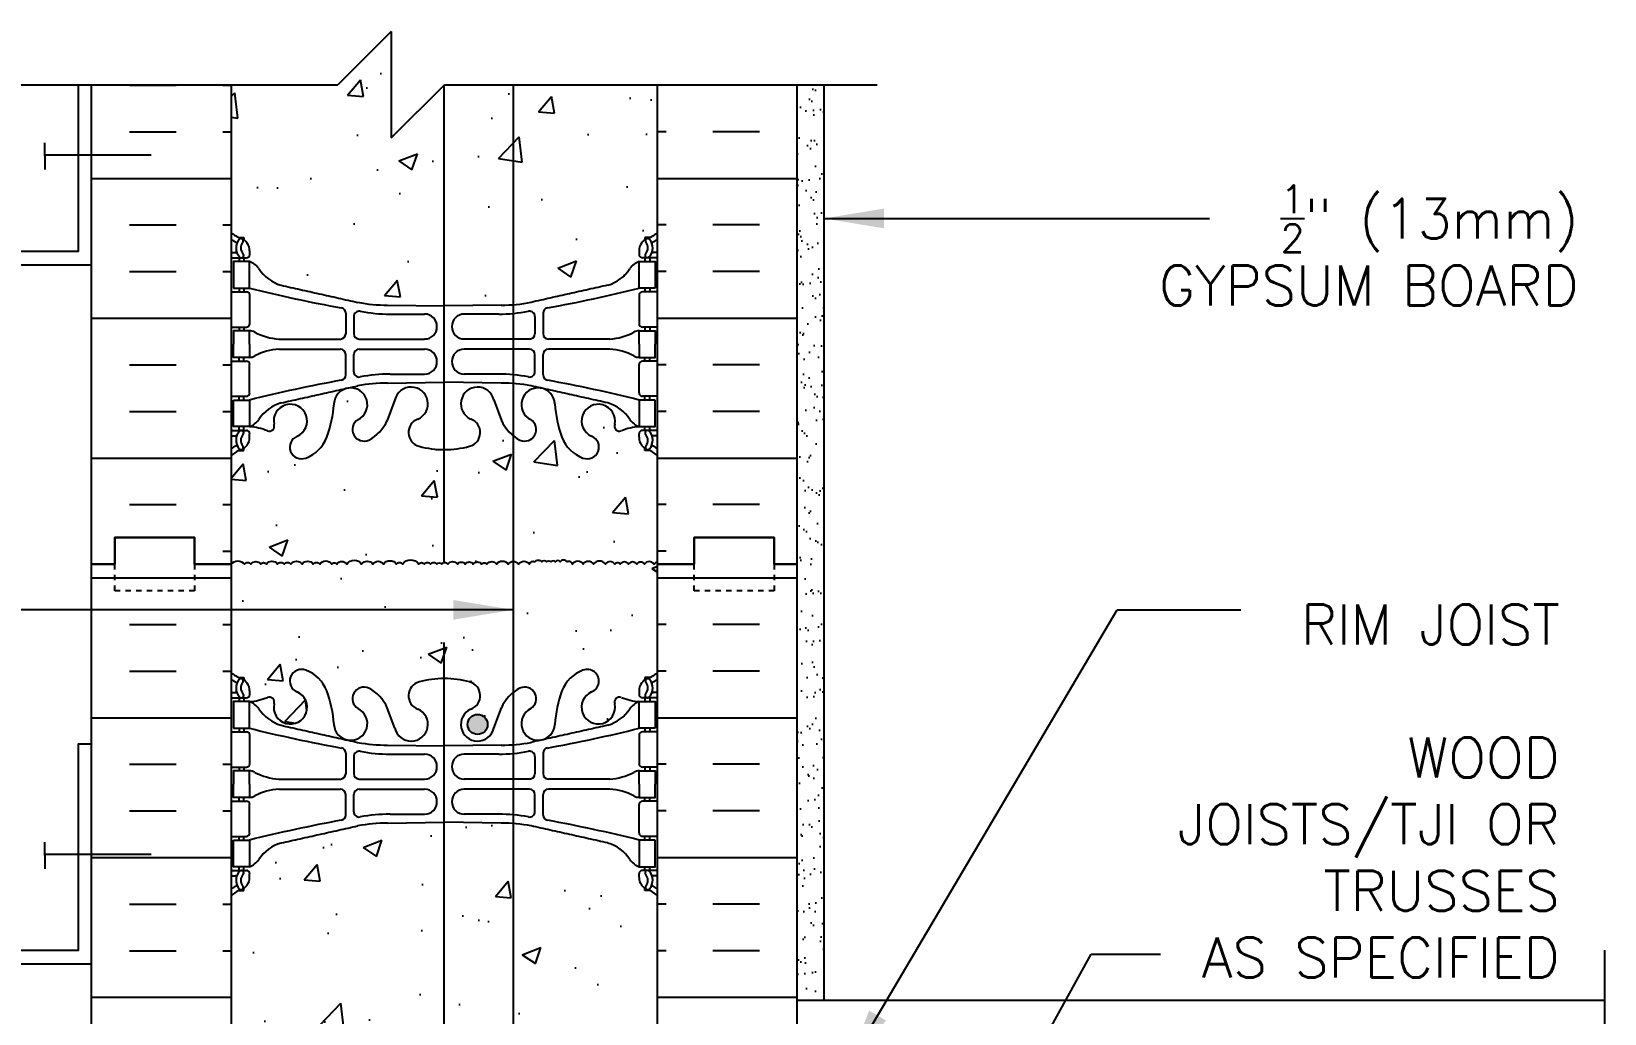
# Model space of a CAD drawing. Header units: inches. Extents: x 92.6 to 141.2, y -7.9 to 57.6.
# Drawn here: x 110.69 to 140.22, y 39.16 to 57.6 of the extents above; entities that cross this region are included whole.
import ezdxf

# ---------------------------------------------------------------- set-up
doc = ezdxf.new("R2010")
doc.units = ezdxf.units.IN
doc.header["$LTSCALE"] = 0.5
doc.header["$MEASUREMENT"] = 0
doc.linetypes.add('DASHED2', pattern=[0.375, 0.25, -0.125])
for name, color, linetype in [('HATCH', 12, 'Continuous'), ('line25', 2, 'Continuous'), ('LINE3', 3, 'Continuous'), ('LINE50', 5, 'Continuous'), ('LINE9', 9, 'Continuous'), ('TEXT', 4, 'Continuous'), ('Web_Edge', 9, 'Continuous')]:
    doc.layers.add(name, color=color, linetype=linetype)
doc.styles.add('DIM', font='romans.shx', dxfattribs={"width": 0.7})
doc.styles.add('ROMANS', font='romans.shx', dxfattribs={"height": 1.125})
doc.dimstyles.new('ext_12', dxfattribs={"dimscale": 12, "dimtxt": 0.09375, "dimasz": 0.09375, "dimexe": 0.09375, "dimexo": 0.0625, "dimgap": 0.0625, "dimtad": 1, "dimdec": 1, "dimzin": 3, "dimdsep": 46, "dimlunit": 4, "dimtxsty": 'DIM', "dimcen": 0.09, "dimdle": 0.09375, "dimclrt": 4, "dimadec": 0, "dimazin": 0, "dimtfac": 1, "dimtdec": 1, "dimtmove": 2, "dimatfit": 3, "dimfxl": 1, "dimfrac": 2, "dimtolj": 1, "dimtzin": 0, "dimarcsym": 0})

msp = doc.modelspace()

# ---------------------------------------------------------------- hatches: boundary and pattern name
at = {"layer": 'HATCH'}
h = msp.add_hatch(dxfattribs=at)
h.set_pattern_fill('AR-CONC', color=256, scale=0.5)
edge = h.paths.add_edge_path()
edge.add_arc((122.093, 41.013), 0.5, 46.2109, 66.4218)
edge.add_line((122.293, 41.471), (122.203, 41.471))
edge.add_line((122.203, 41.471), (122.203, 41.513))
edge.add_arc((122.343, 41.72), 0.25, 180, 235.9442, ccw=False)
edge.add_line((122.093, 41.72), (122.093, 41.788))
edge.add_arc((122.156, 41.788), 0.0625, 90, 180, ccw=False)
edge.add_line((122.156, 41.85), (122.203, 41.85))
edge.add_line((122.203, 41.85), (122.203, 41.92))
edge.add_line((122.203, 41.92), (122.098, 41.92))
edge.add_arc((122.221, 42.263), 0.364, 212.0424, 250.3387, ccw=False)
edge.add_arc((121.298, 41.651), 0.743, 34.228, 73.8107)
edge.add_spline(control_points=[(121.505, 42.365), (120.068, 42.686)], knot_values=[0, 0, 1, 1], degree=1, periodic=0)
edge.add_arc((119.511, 39.754), 2.984, 79.2546, 85.8027)
edge.add_line((119.73, 42.73), (119.73, 37.601))
edge.add_line((119.73, 37.601), (122.439, 37.601))
edge.add_line((122.439, 37.601), (122.439, 41.374))
edge = h.paths.add_edge_path()
edge.add_arc((119.511, 39.754), 2.984, 85.8027, 90.0995)
edge.add_line((119.506, 42.738), (118.439, 42.754))
edge.add_line((118.439, 42.754), (118.428, 42.754))
edge.add_line((118.428, 42.754), (118.428, 34.447))
edge.add_line((118.428, 34.447), (118.439, 34.447))
edge.add_line((118.439, 34.447), (119.506, 34.463))
edge.add_arc((119.511, 37.447), 2.984, 269.9005, 280.7454)
edge.add_spline(control_points=[(120.068, 34.515), (121.505, 34.836)], knot_values=[0, 0, 1, 1], degree=1, periodic=0)
edge.add_arc((121.298, 35.55), 0.743, 286.1893, 325.772)
edge.add_arc((122.221, 34.939), 0.364, 109.6613, 147.9576, ccw=False)
edge.add_line((122.098, 35.281), (122.203, 35.281))
edge.add_line((122.203, 35.281), (122.203, 35.351))
edge.add_line((122.203, 35.351), (122.156, 35.351))
edge.add_arc((122.156, 35.414), 0.0625, 180, 270, ccw=False)
edge.add_line((122.093, 35.414), (122.093, 35.476))
edge.add_line((122.093, 35.476), (119.564, 35.476))
edge.add_line((119.564, 35.476), (119.064, 35.976))
edge.add_line((119.064, 35.976), (119.064, 37.101))
edge.add_line((119.064, 37.101), (119.564, 37.601))
edge.add_line((119.564, 37.601), (119.73, 37.601))
edge.add_line((119.73, 37.601), (119.73, 42.73))
edge = h.paths.add_edge_path()
edge.add_line((118.428, 42.754), (117.373, 42.738))
edge.add_arc((117.368, 39.754), 2.984, 89.9005, 100.7454)
edge.add_spline(control_points=[(116.811, 42.686), (115.374, 42.365)], knot_values=[0, 0, 1, 1], degree=1, periodic=0)
edge.add_arc((115.581, 41.651), 0.743, 106.1893, 145.772)
edge.add_arc((114.658, 42.263), 0.364, 289.6613, 327.9576, ccw=False)
edge.add_line((114.78, 41.92), (114.675, 41.92))
edge.add_line((114.675, 41.92), (114.675, 41.85))
edge.add_line((114.675, 41.85), (114.723, 41.85))
edge.add_arc((114.723, 41.788), 0.0625, 0, 90, ccw=False)
edge.add_line((114.785, 41.788), (114.785, 41.72))
edge.add_arc((114.535, 41.72), 0.25, 304.0558, 360, ccw=False)
edge.add_line((114.675, 41.513), (114.675, 41.471))
edge.add_line((114.675, 41.471), (114.585, 41.471))
edge.add_arc((114.785, 41.013), 0.5, 113.5782, 133.7891)
edge.add_line((114.439, 41.374), (114.439, 35.827))
edge.add_arc((114.785, 36.188), 0.5, 226.2109, 246.4218)
edge.add_line((114.585, 35.73), (114.675, 35.73))
edge.add_line((114.675, 35.73), (114.675, 35.688))
edge.add_arc((114.535, 35.481), 0.25, 0, 55.9442, ccw=False)
edge.add_line((114.785, 35.481), (114.785, 35.414))
edge.add_arc((114.723, 35.414), 0.0625, -90, 0, ccw=False)
edge.add_line((114.723, 35.351), (114.675, 35.351))
edge.add_line((114.675, 35.351), (114.675, 35.281))
edge.add_line((114.675, 35.281), (114.78, 35.281))
edge.add_arc((114.658, 34.939), 0.364, 32.0424, 70.3387, ccw=False)
edge.add_arc((115.581, 35.55), 0.743, 214.228, 253.8107)
edge.add_spline(control_points=[(115.374, 34.836), (116.811, 34.515)], knot_values=[0, 0, 1, 1], degree=1, periodic=0)
edge.add_arc((117.368, 37.447), 2.984, 259.2546, 270.0995)
edge.add_line((117.373, 34.463), (118.428, 34.447))
edge.add_line((118.428, 34.447), (118.428, 42.754))
h.paths.add_polyline_path([(122.439, 47.601), (122.439, 47.63, 0.272614), (122.374, 47.601, 0.520567), (122.196, 47.601, 0.520567), (122.049, 47.601, 0.520567), (121.897, 47.601, 0.520567), (121.74, 47.601, 0.520567), (121.64, 47.601, 0.520567), (121.461, 47.601, 0.520567), (121.241, 47.601, 0.520567), (121.047, 47.601, 0.520567), (120.842, 47.601, 0.520567), (120.743, 47.643, 0.520567), (120.612, 47.643, 0.520567), (120.522, 47.643, 0.520567), (120.439, 47.643, 0.520567), (120.356, 47.643, 0.520567), (120.267, 47.643, 0.520567), (120.136, 47.643, 0.520567), (120.036, 47.601, 0.520567), (119.832, 47.601, 0.256279), (119.73, 47.651), (119.73, 45.189, -0.050563), (119.857, 45.271, -0.940793), (120.06, 44.888, 1.702394), (120.51, 44.576, -0.069923), (120.647, 45.219, -0.21345), (121.039, 45.609, -1), (121.203, 45.2, 2.087231), (121.636, 44.975, -0.669601), (121.769, 45.096, 0.085348), (122.098, 45.02), (122.203, 45.02), (122.203, 45.09), (122.156, 45.09, -0.414214), (122.093, 45.153), (122.093, 45.22, -0.249069), (122.203, 45.427), (122.203, 45.469), (122.293, 45.469, 0.088416), (122.439, 45.566)])
h.paths.add_polyline_path([(119.73, 47.651, 0.233179), (119.638, 47.601, 0.520567), (119.417, 47.601, 0.520567), (119.239, 47.601, 0.520567), (119.139, 47.601, 0.520567), (118.982, 47.601, 0.520567), (118.83, 47.601, 0.520567), (118.683, 47.601, 0.520567), (118.504, 47.601, 0.520567), (118.389, 47.601, 0.520567), (118.3, 47.601, 0.520567), (118.179, 47.601, 0.520567), (118.064, 47.601, 0.520567), (117.959, 47.601, 0.520567), (117.653, 47.601, 0.520567), (117.542, 47.601, 0.520567), (117.296, 47.601, 0.520567), (117.096, 47.601, 0.520567), (116.887, 47.601, 0.520567), (116.609, 47.601, 0.520567), (116.42, 47.601, 0.520567), (116.325, 47.601, 0.520567), (116.1, 47.601, 0.520567), (115.979, 47.601, 0.520567), (115.769, 47.601, 0.520567), (115.559, 47.601, 0.520567), (115.433, 47.601, 0.520567), (115.307, 47.601, 0.520567), (115.098, 47.601, 0.520567), (114.993, 47.601, 0.520567), (114.809, 47.601, 0.520567), (114.688, 47.601, 0.484838), (114.439, 47.601), (114.439, 45.566, 0.088416), (114.585, 45.469), (114.675, 45.469), (114.675, 45.427, -0.249069), (114.785, 45.22), (114.785, 45.153, -0.414214), (114.723, 45.09), (114.675, 45.09), (114.675, 45.02), (114.78, 45.02, 0.085348), (115.11, 45.096, -0.669601), (115.242, 44.975, 2.087231), (115.676, 45.2, -1), (115.84, 45.609, -0.21345), (116.232, 45.219, -0.069923), (116.369, 44.576, 1.702394), (116.819, 44.888, -0.940793), (117.022, 45.271, -0.173075), (117.368, 44.905), (117.511, 44.518, 1.612474), (117.942, 44.877, -0.734872), (117.965, 45.389, -0.068475), (118.439, 45.451, -0.068475), (118.914, 45.389, -0.734872), (118.937, 44.877, 1.612474), (119.368, 44.518), (119.511, 44.905, -0.121448), (119.73, 45.189)])
h.paths.add_polyline_path([(119.251, 44.591, -1), (118.876, 44.591, -1)], flags=16)
h.paths.add_polyline_path([(118.428, 49.751, -0.066822), (117.965, 49.813, -0.734872), (117.942, 50.324, 1.612474), (117.511, 50.683), (117.368, 50.296, -0.173075), (117.022, 49.93, -0.940793), (116.819, 50.313, 1.702394), (116.369, 50.626, -0.069923), (116.232, 49.982, -0.21345), (115.84, 49.593, -1), (115.676, 50.001, 2.087231), (115.242, 50.226, -0.669601), (115.11, 50.106, 0.085348), (114.78, 50.181), (114.675, 50.181), (114.675, 50.111), (114.723, 50.111, -0.414214), (114.785, 50.049), (114.785, 49.981, -0.249069), (114.675, 49.774), (114.675, 49.732), (114.585, 49.732, 0.088416), (114.439, 49.635), (114.439, 47.601, -0.484838), (114.688, 47.601, -0.520567), (114.809, 47.601, -0.520567), (114.993, 47.601, -0.520567), (115.098, 47.601, -0.520567), (115.307, 47.601, -0.520567), (115.433, 47.601, -0.520567), (115.559, 47.601, -0.520567), (115.769, 47.601, -0.520567), (115.979, 47.601, -0.520567), (116.1, 47.601, -0.520567), (116.325, 47.601, -0.520567), (116.42, 47.601, -0.520567), (116.609, 47.601, -0.520567), (116.887, 47.601, -0.520567), (117.096, 47.601, -0.520567), (117.296, 47.601, -0.520567), (117.542, 47.601, -0.520567), (117.653, 47.601, -0.520567), (117.959, 47.601, -0.520567), (118.064, 47.601, -0.520567), (118.179, 47.601, -0.520567), (118.3, 47.601, -0.520567), (118.389, 47.601, -0.17379), (118.428, 47.628)])
h.paths.add_polyline_path([(119.73, 50.012, -0.121448), (119.511, 50.296), (119.368, 50.683, 1.612474), (118.937, 50.324, -0.734872), (118.914, 49.813, -0.070129), (118.428, 49.751), (118.428, 47.628, -0.318007), (118.504, 47.601, -0.520567), (118.683, 47.601, -0.520567), (118.83, 47.601, -0.520567), (118.982, 47.601, -0.520567), (119.139, 47.601, -0.520567), (119.239, 47.601, -0.520567), (119.417, 47.601, -0.520567), (119.638, 47.601, -0.233179), (119.73, 47.651)])
h.paths.add_polyline_path([(122.439, 49.635, 0.088416), (122.293, 49.732), (122.203, 49.732), (122.203, 49.774, -0.249069), (122.093, 49.981), (122.093, 50.049, -0.414214), (122.156, 50.111), (122.203, 50.111), (122.203, 50.181), (122.098, 50.181, 0.085348), (121.769, 50.106, -0.669601), (121.636, 50.226, 2.087231), (121.203, 50.001, -1), (121.039, 49.593, -0.21345), (120.647, 49.982, -0.069923), (120.51, 50.626, 1.702394), (120.06, 50.313, -0.940793), (119.857, 49.93, -0.050563), (119.73, 50.012), (119.73, 47.651, -0.256279), (119.832, 47.601, -0.520567), (120.036, 47.601, -0.520567), (120.136, 47.643, -0.520567), (120.267, 47.643, -0.520567), (120.356, 47.643, -0.520567), (120.439, 47.643, -0.520567), (120.522, 47.643, -0.520567), (120.612, 47.643, -0.520567), (120.743, 47.643, -0.520567), (120.842, 47.601, -0.520567), (121.047, 47.601, -0.520567), (121.241, 47.601, -0.520567), (121.461, 47.601, -0.520567), (121.64, 47.601, -0.520567), (121.74, 47.601, -0.520567), (121.897, 47.601, -0.520567), (122.049, 47.601, -0.520567), (122.196, 47.601, -0.520567), (122.374, 47.601, -0.272614), (122.439, 47.63)])
edge = h.paths.add_edge_path()
edge.add_line((118.428, 56.589), (117.439, 55.601))
edge.add_line((117.439, 55.601), (117.439, 57.601))
edge.add_line((117.439, 57.601), (116.439, 56.601))
edge.add_line((116.439, 56.601), (114.439, 56.601))
edge.add_line((114.439, 56.601), (114.439, 53.827))
edge.add_arc((114.785, 54.188), 0.5, 226.2109, 246.4218)
edge.add_line((114.585, 53.73), (114.675, 53.73))
edge.add_line((114.675, 53.73), (114.675, 53.688))
edge.add_arc((114.535, 53.481), 0.25, 0, 55.9442, ccw=False)
edge.add_line((114.785, 53.481), (114.785, 53.414))
edge.add_arc((114.723, 53.414), 0.0625, -90, 0, ccw=False)
edge.add_line((114.723, 53.351), (114.675, 53.351))
edge.add_line((114.675, 53.351), (114.675, 53.281))
edge.add_line((114.675, 53.281), (114.78, 53.281))
edge.add_arc((114.658, 52.939), 0.364, 32.0424, 70.3387, ccw=False)
edge.add_arc((115.581, 53.55), 0.743, 214.228, 253.8107)
edge.add_spline(control_points=[(115.374, 52.836), (116.811, 52.515)], knot_values=[0, 0, 1, 1], degree=1, periodic=0)
edge.add_arc((117.368, 55.447), 2.984, 259.2546, 270.0995)
edge.add_line((117.373, 52.463), (118.428, 52.447))
edge.add_line((118.428, 52.447), (118.428, 56.589))
h.paths.add_polyline_path([(119.73, 56.601), (118.439, 56.601), (118.428, 56.589), (118.428, 52.447), (118.439, 52.447), (119.506, 52.463, 0.01875), (119.73, 52.471)])
edge = h.paths.add_edge_path()
edge.add_line((122.439, 56.601), (119.73, 56.601))
edge.add_line((119.73, 56.601), (119.73, 52.471))
edge.add_arc((119.511, 55.447), 2.984, 274.1973, 280.7454)
edge.add_spline(control_points=[(120.068, 52.515), (121.505, 52.836)], knot_values=[0, 0, 1, 1], degree=1, periodic=0)
edge.add_arc((121.298, 53.55), 0.743, 286.1893, 325.772)
edge.add_arc((122.221, 52.939), 0.364, 109.6613, 147.9576, ccw=False)
edge.add_line((122.098, 53.281), (122.203, 53.281))
edge.add_line((122.203, 53.281), (122.203, 53.351))
edge.add_line((122.203, 53.351), (122.156, 53.351))
edge.add_arc((122.156, 53.414), 0.0625, 180, 270, ccw=False)
edge.add_line((122.093, 53.414), (122.093, 53.481))
edge.add_arc((122.343, 53.481), 0.25, 124.0558, 180, ccw=False)
edge.add_line((122.203, 53.688), (122.203, 53.73))
edge.add_line((122.203, 53.73), (122.293, 53.73))
edge.add_arc((122.093, 54.188), 0.5, 293.5782, 313.7891)
edge.add_line((122.439, 53.827), (122.439, 56.601))
h.paths.add_polyline_path([(122.439, 29.601), (119.564, 29.601), (119.064, 30.101), (119.064, 31.226), (119.564, 31.726), (120.822, 31.726, -0.116245), (120.647, 31.982, -0.069923), (120.51, 32.626, 1.702394), (120.06, 32.313, -0.940793), (119.857, 31.93, -0.173075), (119.511, 32.296), (119.368, 32.683, 1.612474), (118.937, 32.324, -0.734872), (118.914, 31.813, -0.070129), (118.428, 31.751), (118.428, 27.45, -0.070129), (118.914, 27.389, -0.734872), (118.937, 26.877, 1.612474), (119.368, 26.518), (119.511, 26.905, -0.173075), (119.857, 27.271, -0.940793), (120.06, 26.888, 1.702394), (120.51, 26.576, -0.069923), (120.647, 27.219, -0.21345), (121.039, 27.609, -1), (121.203, 27.2, 2.087231), (121.636, 26.975, -0.669601), (121.769, 27.096, 0.085348), (122.098, 27.02), (122.203, 27.02), (122.203, 27.09), (122.156, 27.09, -0.414214), (122.093, 27.153), (122.093, 27.22, -0.249069), (122.203, 27.427), (122.203, 27.469), (122.293, 27.469, 0.088416), (122.439, 27.566)])
h.paths.add_polyline_path([(122.439, 13.635, 0.088416), (122.293, 13.732), (122.203, 13.732), (122.203, 13.774, -0.249069), (122.093, 13.981), (122.093, 14.049, -0.414214), (122.156, 14.111), (122.203, 14.111), (122.203, 14.181), (122.098, 14.181, 0.085348), (121.769, 14.106, -0.669601), (121.636, 14.226, 2.087231), (121.203, 14.001, -1), (121.039, 13.593, -0.21345), (120.647, 13.982, -0.069923), (120.51, 14.626, 1.702394), (120.06, 14.313, -0.940793), (119.857, 13.93, -0.173075), (119.511, 14.296), (119.368, 14.683, 1.612474), (118.937, 14.324, -0.734872), (118.914, 13.813, -0.070129), (118.428, 13.751), (118.428, 11.601), (122.439, 11.601)])
h.paths.add_polyline_path([(118.428, 31.751, -0.066822), (117.965, 31.813, -0.734872), (117.942, 32.324, 1.612474), (117.511, 32.683), (117.368, 32.296, -0.16372), (117.046, 31.943, -1.059167), (116.84, 32.324, 1.629604), (116.369, 32.626, -0.06598), (116.244, 32.017, -0.227838), (115.84, 31.593, -1), (115.676, 32.001, 2.087231), (115.242, 32.226, -0.669601), (115.11, 32.106, 0.085348), (114.78, 32.181), (114.675, 32.181), (114.675, 32.111), (114.723, 32.111, -0.414214), (114.785, 32.049), (114.785, 31.981, -0.249069), (114.675, 31.774), (114.675, 31.732), (114.585, 31.732, 0.088416), (114.439, 31.635), (114.439, 29.601), (114.439, 27.566, 0.088416), (114.585, 27.469), (114.675, 27.469), (114.675, 27.427, -0.249069), (114.785, 27.22), (114.785, 27.153, -0.414214), (114.723, 27.09), (114.675, 27.09), (114.675, 27.02), (114.78, 27.02, 0.085348), (115.11, 27.096, -0.669601), (115.242, 26.975, 2.087231), (115.676, 27.2, -1), (115.84, 27.609, -0.227838), (116.244, 27.184, -0.06598), (116.369, 26.576, 1.629604), (116.84, 26.877, -1.059167), (117.046, 27.259, -0.16372), (117.368, 26.905), (117.511, 26.518, 1.612474), (117.942, 26.877, -0.734872), (117.965, 27.389, -0.066822), (118.428, 27.451)])
h.paths.add_polyline_path([(116.908, 26.566, -1), (116.533, 26.566, -1)], flags=16)
h.paths.add_polyline_path([(122.156, 32.111), (122.203, 32.111), (122.203, 32.181), (122.098, 32.181, 0.085348), (121.769, 32.106, -0.669601), (121.636, 32.226, 2.087231), (121.203, 32.001, -0.399436), (121.329, 31.726), (122.203, 31.726), (122.203, 31.774, -0.249069), (122.093, 31.981), (122.093, 32.049, -0.414214)], flags=17)
h = msp.add_hatch(dxfattribs=at)
h.set_pattern_fill('INSUL', color=256, scale=7, style=0)
h.set_pattern_definition([(0, (-2811.7222, -349.409), (0, 2.625), []), (0, (-2811.7222, -348.534), (0, 2.625), [0.875, -0.875]), (0, (-2811.7222, -347.659), (0, 2.625), [0.875, -0.875])])
h.paths.add_polyline_path([(114.439, 56.601), (111.814, 56.601), (111.814, 47.601), (112.252, 47.601), (112.252, 48.101), (113.752, 48.101), (113.752, 47.601), (114.439, 47.601)])
h = msp.add_hatch(dxfattribs=at)
h.set_pattern_fill('INSUL', color=256, scale=7, style=0)
h.set_pattern_definition([(180, (3048.601, -349.409), (0, 2.625), []), (180, (3048.601, -348.534), (0, 2.625), [0.875, -0.875]), (180, (3048.601, -347.659), (0, 2.625), [0.875, -0.875])])
h.paths.add_polyline_path([(125.064, 56.601), (122.439, 56.601), (122.439, 47.601), (123.127, 47.601), (123.127, 48.101), (124.627, 48.101), (124.627, 47.601), (125.064, 47.601)])
h = msp.add_hatch(dxfattribs=at)
h.set_pattern_fill('AR-SAND', color=256, scale=0.25, style=0)
h.set_pattern_definition([(37.5, (67.7634, 10.34643), (-0.0157483, 0.481706), [0, -0.38, 0, -0.425, 0, -0.40625]), (7.5, (67.7634, 10.3464), (0.442444, 0.7055365), [0, -0.205, 0, -0.3425, 0, -0.13125]), (327.5, (67.4559, 10.34643), (0.7785355, 0.0014148), [0, -0.125, 0, -0.45, 0, -0.5875]), (317.5, (67.4559, 10.3464), (0.7515317, 0.219419), [0, -0.0625, 0, -0.295, 0, -0.3375])])
h.paths.add_polyline_path([(125.564, 56.601), (125.064, 56.601), (125.064, 39.413), (125.564, 39.413)])
h = msp.add_hatch(dxfattribs=at)
h.set_pattern_fill('INSUL', color=256, scale=7, style=0)
h.set_pattern_definition([(0, (-2811.7222, -367.409), (0, 2.625), []), (0, (-2811.7222, -366.534), (0, 2.625), [0.875, -0.875]), (0, (-2811.7222, -365.659), (0, 2.625), [0.875, -0.875])])
h.paths.add_polyline_path([(111.814, 29.601), (112.252, 29.601), (112.252, 30.101), (113.752, 30.101), (113.752, 29.601), (114.439, 29.601), (114.439, 47.601), (113.752, 47.601), (113.752, 48.101), (112.252, 48.101), (112.252, 47.601), (111.814, 47.601)])
h = msp.add_hatch(dxfattribs=at)
h.set_pattern_fill('INSUL', color=256, scale=7, style=0)
h.set_pattern_definition([(180, (3048.601, -367.409), (0, 2.625), []), (180, (3048.601, -366.534), (0, 2.625), [0.875, -0.875]), (180, (3048.601, -365.659), (0, 2.625), [0.875, -0.875])])
h.paths.add_polyline_path([(122.439, 37.601), (125.064, 37.601), (125.064, 47.601), (124.627, 47.601), (124.627, 48.101), (123.127, 48.101), (123.127, 47.601), (122.439, 47.601)])
at = {"layer": 'LINE3'}
msp.add_hatch(color=256, dxfattribs=at).paths.add_polyline_path([(118.876, 44.591, 1), (119.251, 44.591, 1)])

# ---------------------------------------------------------------- linework, layer by layer
at = {"layer": 'HATCH'}
for points in [[(114.439, 47.601, -0.484838), (114.688, 47.601, -0.520567), (114.809, 47.601, -0.520567), (114.993, 47.601, -0.520567), (115.098, 47.601, -0.520567), (115.307, 47.601, -0.520567), (115.433, 47.601, -0.520567), (115.559, 47.601, -0.520567), (115.769, 47.601, -0.520567), (115.979, 47.601, -0.520567), (116.1, 47.601, -0.520567), (116.325, 47.601, -0.520567), (116.42, 47.601, -0.520567), (116.609, 47.601, -0.520567), (116.887, 47.601, -0.520567), (117.096, 47.601, -0.520567), (117.296, 47.601, -0.520567), (117.542, 47.601, -0.520567), (117.653, 47.601, -0.520567), (117.959, 47.601, -0.520567), (118.064, 47.601, -0.520567), (118.179, 47.601, -0.520567), (118.3, 47.601, -0.520567), (118.389, 47.601, -0.520567), (118.504, 47.601, -0.520567), (118.683, 47.601, -0.520567), (118.83, 47.601, -0.520567), (118.982, 47.601, -0.520567), (119.139, 47.601, -0.520567), (119.239, 47.601, -0.520567), (119.417, 47.601, -0.520567), (119.638, 47.601, -0.520567), (119.832, 47.601, -0.520567), (120.036, 47.601, -0.520567), (120.136, 47.643, -0.520567), (120.267, 47.643, -0.520567), (120.356, 47.643, -0.520567), (120.439, 47.643)], [(122.439, 47.63, 0.272614), (122.374, 47.601, 0.520567), (122.196, 47.601, 0.520567), (122.049, 47.601, 0.520567), (121.897, 47.601, 0.520567), (121.74, 47.601, 0.520567), (121.64, 47.601, 0.520567), (121.461, 47.601, 0.520567), (121.241, 47.601, 0.520567), (121.047, 47.601, 0.520567), (120.842, 47.601, 0.520567), (120.743, 47.643, 0.520567), (120.612, 47.643, 0.520567), (120.522, 47.643, 0.520567), (120.439, 47.643)]]:
    msp.add_lwpolyline(points, format="xyb", dxfattribs=at)
at = {"layer": 'line25'}
for p, q in [((114.439, 56.601), (114.439, 47.601)), ((122.439, 47.601), (122.439, 56.601)), ((114.439, 47.601), (114.439, 29.601)), ((122.439, 23.976), (122.439, 47.601))]:
    msp.add_line(p, q, dxfattribs=at)
at = {"layer": 'LINE3'}
for p, q in [((118.428, 56.589), (118.428, 47.628)), ((119.73, 56.601), (119.73, 34.904))]:
    msp.add_line(p, q, dxfattribs=at)
at = {"layer": 'LINE3', "color": 3}
msp.add_line((118.428, 46.128), (118.428, 11.601), dxfattribs=at)
at = {"layer": 'LINE3'}
msp.add_circle((119.063, 44.591), 0.188, dxfattribs=at)
at = {"layer": 'LINE50'}
for p, q in [((111.814, 47.601), (111.814, 56.601)), ((125.064, 47.601), (125.064, 56.601)), ((111.814, 29.601), (111.814, 47.601)), ((125.064, 29.601), (125.064, 47.601))]:
    msp.add_line(p, q, dxfattribs=at)
for points in [[(111.814, 47.601), (112.252, 47.601), (112.252, 48.101), (113.752, 48.101), (113.752, 47.601), (114.439, 47.601)], [(114.439, 47.601), (113.752, 47.601), (113.752, 48.101), (112.252, 48.101), (112.252, 47.601), (111.814, 47.601)], [(125.064, 47.601), (124.627, 47.601), (124.627, 48.101), (123.127, 48.101), (123.127, 47.601), (122.439, 47.601)], [(122.439, 47.601), (123.127, 47.601), (123.127, 48.101), (124.627, 48.101), (124.627, 47.601), (125.064, 47.601)]]:
    msp.add_lwpolyline(points, dxfattribs=at)
at = {"layer": 'LINE9'}
for p, q in [((117.439, 57.601), (116.439, 56.601)), ((117.439, 57.601), (117.439, 55.601)), ((106.314, 56.601), (116.439, 56.601)), ((117.439, 55.601), (118.439, 56.601)), ((118.439, 56.601), (126.564, 56.601)), ((125.564, 56.601), (125.564, 39.413)), ((110.939, 55.258), (110.939, 55.508)), ((110.939, 55.283), (112.939, 55.283)), ((110.939, 55.258), (110.939, 55.008)), ((110.939, 42.133), (110.939, 42.383)), ((110.939, 42.158), (112.939, 42.158)), ((110.939, 42.133), (110.939, 41.883)), ((125.064, 39.413), (140.215, 39.413))]:
    msp.add_line(p, q, dxfattribs=at)
for points in [[(111.564, 56.601), (111.564, 53.471), (108.814, 53.471), (108.814, 53.221), (111.814, 53.221), (111.814, 56.601)], [(140.215, 40.351), (140.215, 37.983)]]:
    msp.add_lwpolyline(points, dxfattribs=at)
at = {"layer": 'LINE9', "linetype": 'DASHED2', "ltscale": 0.15}
for points in [[(113.752, 47.601), (113.752, 47.601), (113.752, 47.101), (112.252, 47.101), (112.252, 47.601), (112.252, 47.601)], [(124.627, 47.601), (124.627, 47.601), (124.627, 47.101), (123.127, 47.101), (123.127, 47.601), (123.127, 47.601)]]:
    msp.add_lwpolyline(points, dxfattribs=at)
at = {"layer": 'LINE9'}
msp.add_lwpolyline([(111.814, 44.221), (111.564, 44.221), (111.564, 40.346), (108.814, 40.346), (108.814, 40.096), (111.814, 40.096)], close=True, dxfattribs=at)
at = {"layer": 'Web_Edge'}
for p, q in [((114.439, 53.451), (114.517, 53.451)), ((114.585, 53.73), (114.675, 53.73)), ((114.675, 53.73), (114.675, 53.688)), ((114.785, 53.481), (114.785, 53.414)), ((122.093, 53.481), (122.093, 53.414)), ((122.293, 53.73), (122.203, 53.73)), ((122.203, 53.73), (122.203, 53.688)), ((122.439, 53.451), (122.362, 53.451)), ((114.439, 53.351), (114.723, 53.351)), ((114.585, 53.351), (114.585, 53.281)), ((114.675, 53.351), (114.675, 53.281)), ((122.439, 53.351), (122.156, 53.351)), ((122.203, 53.351), (122.203, 53.281)), ((122.293, 53.351), (122.293, 53.281)), ((114.439, 52.711), (114.723, 52.711)), ((114.585, 52.781), (114.585, 52.711)), ((114.675, 52.781), (114.675, 52.711)), ((114.785, 52.649), (114.785, 52.114)), ((122.093, 52.649), (122.093, 52.114)), ((122.439, 52.711), (122.156, 52.711)), ((122.203, 52.781), (122.203, 52.711)), ((122.293, 52.781), (122.293, 52.711)), ((116.587, 52.311), (116.587, 51.926)), ((117.373, 52.463), (118.439, 52.447)), ((117.42, 52.295), (118.067, 52.295)), ((119.506, 52.463), (118.439, 52.447)), ((119.459, 52.295), (118.812, 52.295)), ((120.291, 52.311), (120.291, 51.926)), ((114.439, 52.051), (114.723, 52.051)), ((114.585, 52.051), (114.585, 51.981)), ((114.675, 52.051), (114.675, 51.981)), ((116.74, 52.249), (116.74, 51.926)), ((120.139, 52.249), (120.139, 51.926)), ((122.439, 52.051), (122.156, 52.051)), ((122.203, 52.051), (122.203, 51.981)), ((122.293, 52.051), (122.293, 51.981)), ((115.333, 51.826), (116.488, 51.826)), ((116.84, 51.826), (118.067, 51.826)), ((120.039, 51.826), (118.812, 51.826)), ((121.546, 51.826), (120.391, 51.826)), ((114.439, 51.411), (114.723, 51.411)), ((114.585, 51.411), (114.585, 51.481)), ((114.675, 51.411), (114.675, 51.481)), ((115.333, 51.637), (116.488, 51.636)), ((116.587, 51.151), (116.587, 51.536)), ((116.74, 51.213), (116.74, 51.536)), ((116.84, 51.636), (118.067, 51.636)), ((120.039, 51.636), (118.812, 51.636)), ((120.139, 51.213), (120.139, 51.536)), ((120.291, 51.151), (120.291, 51.536)), ((121.546, 51.637), (120.391, 51.636)), ((122.439, 51.411), (122.156, 51.411)), ((122.203, 51.411), (122.203, 51.481)), ((122.293, 51.411), (122.293, 51.481)), ((114.785, 50.814), (114.785, 51.349)), ((117.42, 51.167), (118.067, 51.167)), ((119.459, 51.167), (118.812, 51.167)), ((122.093, 50.814), (122.093, 51.349)), ((117.373, 50.999), (118.439, 51.015)), ((119.506, 50.999), (118.439, 51.015)), ((114.439, 50.751), (114.723, 50.751)), ((114.585, 50.681), (114.585, 50.751)), ((114.675, 50.681), (114.675, 50.751)), ((117.511, 50.683), (117.368, 50.296)), ((119.368, 50.683), (119.511, 50.296)), ((122.439, 50.751), (122.156, 50.751)), ((122.203, 50.681), (122.203, 50.751)), ((122.293, 50.681), (122.293, 50.751)), ((114.439, 50.111), (114.723, 50.111)), ((114.439, 50.011), (114.517, 50.011)), ((114.585, 50.111), (114.585, 50.181)), ((114.675, 50.111), (114.675, 50.181)), ((114.785, 49.981), (114.785, 50.049)), ((122.093, 49.981), (122.093, 50.049)), ((122.439, 50.111), (122.156, 50.111)), ((122.203, 50.111), (122.203, 50.181)), ((122.293, 50.111), (122.293, 50.181)), ((122.439, 50.011), (122.362, 50.011)), ((114.585, 49.732), (114.675, 49.732)), ((114.675, 49.732), (114.675, 49.774)), ((122.203, 49.732), (122.203, 49.774)), ((122.293, 49.732), (122.203, 49.732)), ((114.439, 45.19), (114.517, 45.19)), ((114.585, 45.469), (114.675, 45.469)), ((114.675, 45.469), (114.675, 45.427)), ((114.785, 45.22), (114.785, 45.153)), ((122.093, 45.22), (122.093, 45.153)), ((122.293, 45.469), (122.203, 45.469)), ((122.203, 45.469), (122.203, 45.427)), ((122.439, 45.19), (122.362, 45.19)), ((114.439, 45.09), (114.723, 45.09)), ((114.585, 45.09), (114.585, 45.02)), ((114.675, 45.09), (114.675, 45.02)), ((117.511, 44.518), (117.368, 44.905)), ((119.368, 44.518), (119.511, 44.905)), ((122.439, 45.09), (122.156, 45.09)), ((122.203, 45.09), (122.203, 45.02)), ((122.293, 45.09), (122.293, 45.02)), ((114.439, 44.45), (114.723, 44.45)), ((114.585, 44.52), (114.585, 44.45)), ((114.675, 44.52), (114.675, 44.45)), ((114.785, 44.388), (114.785, 43.853)), ((122.093, 44.388), (122.093, 43.853)), ((122.439, 44.45), (122.156, 44.45)), ((122.203, 44.52), (122.203, 44.45)), ((122.293, 44.52), (122.293, 44.45)), ((116.587, 44.05), (116.587, 43.665)), ((117.373, 44.202), (118.439, 44.186)), ((117.42, 44.034), (118.067, 44.034)), ((119.506, 44.202), (118.439, 44.186)), ((119.459, 44.034), (118.812, 44.034)), ((120.291, 44.05), (120.291, 43.665)), ((114.439, 43.79), (114.723, 43.79)), ((114.585, 43.79), (114.585, 43.72)), ((114.675, 43.79), (114.675, 43.72)), ((116.74, 43.988), (116.74, 43.665)), ((120.139, 43.988), (120.139, 43.665)), ((122.439, 43.79), (122.156, 43.79)), ((122.203, 43.79), (122.203, 43.72)), ((122.293, 43.79), (122.293, 43.72)), ((115.333, 43.565), (116.488, 43.565)), ((116.84, 43.565), (118.067, 43.565)), ((120.039, 43.565), (118.812, 43.565)), ((121.546, 43.565), (120.391, 43.565)), ((114.439, 43.15), (114.723, 43.15)), ((114.585, 43.15), (114.585, 43.22)), ((114.675, 43.15), (114.675, 43.22)), ((115.333, 43.375), (116.488, 43.375)), ((116.587, 42.89), (116.587, 43.275)), ((116.74, 42.952), (116.74, 43.275)), ((116.84, 43.375), (118.067, 43.375)), ((120.039, 43.375), (118.812, 43.375)), ((120.139, 42.952), (120.139, 43.275)), ((120.291, 42.89), (120.291, 43.275)), ((121.546, 43.375), (120.391, 43.375)), ((122.439, 43.15), (122.156, 43.15)), ((122.203, 43.15), (122.203, 43.22)), ((122.293, 43.15), (122.293, 43.22)), ((114.785, 42.553), (114.785, 43.088)), ((117.42, 42.906), (118.067, 42.906)), ((119.459, 42.906), (118.812, 42.906)), ((122.093, 42.553), (122.093, 43.088)), ((117.373, 42.738), (118.439, 42.754)), ((119.506, 42.738), (118.439, 42.754)), ((114.439, 42.49), (114.723, 42.49)), ((114.585, 42.42), (114.585, 42.49)), ((114.675, 42.42), (114.675, 42.49)), ((122.439, 42.49), (122.156, 42.49)), ((122.203, 42.42), (122.203, 42.49)), ((122.293, 42.42), (122.293, 42.49)), ((114.439, 41.85), (114.723, 41.85)), ((114.439, 41.75), (114.517, 41.75)), ((114.585, 41.85), (114.585, 41.92)), ((114.675, 41.85), (114.675, 41.92)), ((114.785, 41.72), (114.785, 41.788)), ((122.093, 41.72), (122.093, 41.788)), ((122.439, 41.85), (122.156, 41.85)), ((122.203, 41.85), (122.203, 41.92)), ((122.293, 41.85), (122.293, 41.92)), ((122.439, 41.75), (122.362, 41.75)), ((114.585, 41.471), (114.675, 41.471)), ((114.675, 41.471), (114.675, 41.513)), ((122.203, 41.471), (122.203, 41.513)), ((122.293, 41.471), (122.203, 41.471))]:
    msp.add_line(p, q, dxfattribs=at)
for points in [[(114.48, 52.781), (114.78, 52.781), (114.78, 53.281), (114.48, 53.281)], [(122.398, 52.781), (122.098, 52.781), (122.098, 53.281), (122.398, 53.281)], [(114.48, 50.681), (114.78, 50.681), (114.78, 50.181), (114.48, 50.181)], [(122.398, 50.681), (122.098, 50.681), (122.098, 50.181), (122.398, 50.181)], [(114.48, 44.52), (114.78, 44.52), (114.78, 45.02), (114.48, 45.02)], [(122.398, 44.52), (122.098, 44.52), (122.098, 45.02), (122.398, 45.02)], [(114.48, 42.42), (114.78, 42.42), (114.78, 41.92), (114.48, 41.92)], [(122.398, 42.42), (122.098, 42.42), (122.098, 41.92), (122.398, 41.92)]]:
    msp.add_lwpolyline(points, close=True, dxfattribs=at)
for points in [[(114.78, 51.731), (114.78, 51.981), (114.48, 51.981), (114.48, 51.731)], [(122.098, 51.731), (122.098, 51.981), (122.398, 51.981), (122.398, 51.731)], [(114.78, 51.731), (114.78, 51.481), (114.48, 51.481), (114.48, 51.731)], [(122.098, 51.731), (122.098, 51.481), (122.398, 51.481), (122.398, 51.731)], [(114.78, 43.47), (114.78, 43.72), (114.48, 43.72), (114.48, 43.47)], [(122.098, 43.47), (122.098, 43.72), (122.398, 43.72), (122.398, 43.47)], [(114.78, 43.47), (114.78, 43.22), (114.48, 43.22), (114.48, 43.47)], [(122.098, 43.47), (122.098, 43.22), (122.398, 43.22), (122.398, 43.47)]]:
    msp.add_lwpolyline(points, dxfattribs=at)
for centre, radius, start, end in [((114.785, 54.188), 0.5, 226.2109, 250.5288), ((122.093, 54.188), 0.5, 289.4712, 313.7891), ((114.785, 54.188), 0.6, 234.7832, 245.0748), ((114.517, 53.471), 0.0196, 269.4032, 15.4901), ((114.779, 53.536), 0.25, 140.1145, 222.4609), ((114.523, 53.625), 0.021, 343.464, 63.9957), ((114.621, 53.667), 0.045, 321.448, 139.1879), ((114.535, 53.481), 0.25, 0, 70.5288), ((114.779, 53.536), 0.16, 140.0001, 222.4609), ((122.343, 53.481), 0.25, 109.4712, 180), ((122.257, 53.667), 0.045, 40.8121, 218.552), ((122.1, 53.536), 0.16, 317.5391, 39.9999), ((122.1, 53.536), 0.25, 317.5391, 39.8855), ((122.355, 53.625), 0.021, 116.0043, 196.536), ((122.361, 53.471), 0.0196, 164.5099, 270.5968), ((122.093, 54.188), 0.6, 294.9252, 305.2168), ((114.628, 53.397), 0.045, 222.4609, 42.4609), ((114.723, 53.414), 0.0625, 270, 0), ((114.658, 52.939), 0.364, 34.9775, 70.3387), ((115.581, 53.55), 0.743, 212.7919, 253.8107), ((121.298, 53.55), 0.743, 286.1893, 327.2081), ((122.221, 52.939), 0.364, 109.6613, 145.0225), ((122.156, 53.414), 0.0625, 180, 270), ((122.251, 53.397), 0.045, 137.5391, 317.5391), ((114.723, 52.649), 0.0625, 0, 90), ((121.589, 80.202), 28.253, 256.0552, 259.6343), ((115.29, 80.202), 28.253, 280.3657, 283.9448), ((122.156, 52.649), 0.0625, 90, 180), ((116.487, 52.311), 0.1, 360, 79.6343), ((116.84, 52.249), 0.1, 79.2546, 180), ((117.368, 55.447), 2.984, 259.2546, 270.0995), ((117.415, 55.279), 2.984, 259.2546, 270.0995), ((118.067, 52.061), 0.234, 270, 90), ((118.812, 52.061), 0.234, 90, 270), ((119.464, 55.279), 2.984, 269.9005, 280.7454), ((119.511, 55.447), 2.984, 269.9005, 280.7454), ((120.039, 52.249), 0.1, 0, 100.7454), ((120.391, 52.311), 0.1, 100.3657, 180), ((114.723, 52.114), 0.0625, 270, 0), ((114.776, 51.762), 0.219, 60.4937, 88.92), ((122.103, 51.762), 0.219, 91.08, 119.5063), ((122.156, 52.114), 0.0625, 180, 270), ((115.418, 52.982), 1.16, 242.5844, 265.8032), ((116.487, 51.926), 0.1, 270.0388, 360), ((116.84, 51.926), 0.1, 180, 270), ((120.039, 51.926), 0.1, 270, 0), ((120.391, 51.926), 0.1, 180, 269.9612), ((121.461, 52.982), 1.16, 274.1968, 297.4156), ((114.723, 51.349), 0.0625, 0, 90), ((114.776, 51.7), 0.219, 271.08, 299.5063), ((115.418, 50.48), 1.16, 94.1968, 117.4156), ((116.487, 51.536), 0.1, 0, 89.9612), ((116.84, 51.536), 0.1, 90, 180), ((118.067, 51.402), 0.234, 270, 90), ((118.812, 51.402), 0.234, 90, 270), ((120.039, 51.536), 0.1, 0, 90), ((120.391, 51.536), 0.1, 90.0388, 180), ((121.461, 50.48), 1.16, 62.5844, 85.8032), ((122.103, 51.7), 0.219, 240.4937, 268.92), ((122.156, 51.349), 0.0625, 90, 180), ((116.487, 51.151), 0.1, 280.3657, 0), ((116.84, 51.213), 0.1, 180, 280.7454), ((117.415, 48.183), 2.984, 89.9005, 100.7454), ((119.464, 48.183), 2.984, 79.2546, 90.0995), ((120.039, 51.213), 0.1, 259.2546, 0), ((120.391, 51.151), 0.1, 180, 259.6343), ((114.723, 50.814), 0.0625, 270, 0), ((121.589, 23.261), 28.253, 100.3657, 103.9448), ((116.681, 50.595), 0.314, 296.0652, 177.2643), ((117.368, 48.015), 2.984, 89.9005, 100.7454), ((117.816, 50.611), 0.314, 293.8084, 166.5854), ((119.063, 50.611), 0.314, 13.4146, 246.1916), ((119.511, 48.015), 2.984, 79.2546, 90.0995), ((120.198, 50.595), 0.314, 2.7357, 243.9348), ((115.29, 23.261), 28.253, 76.0552, 79.6343), ((122.156, 50.814), 0.0625, 180, 270), ((115.581, 49.913), 0.743, 106.1893, 147.2081), ((115.55, 50.288), 0.314, 293.8084, 191.4114), ((114.01, 50.791), 2.365, 339.9985, 355.6105), ((122.869, 50.791), 2.365, 184.3895, 200.0015), ((121.329, 50.288), 0.314, 348.5886, 246.1916), ((121.298, 49.913), 0.743, 32.7919, 73.8107), ((114.658, 50.524), 0.364, 289.6613, 325.0225), ((115.151, 50.193), 0.0968, 249.5669, 19.8449), ((116.932, 50.128), 0.217, 121.463, 294.4736), ((116.681, 50.598), 0.75, 297.0295, 336.3062), ((118.034, 50.072), 0.268, 109.9662, 255.2108), ((118.845, 50.072), 0.268, 284.7892, 70.0338), ((120.198, 50.598), 0.75, 203.6938, 242.9705), ((119.947, 50.128), 0.217, 245.5264, 58.537), ((121.727, 50.193), 0.0968, 160.1551, 290.4331), ((122.221, 50.524), 0.364, 214.9775, 250.3387), ((114.517, 49.992), 0.0196, 344.5099, 90.5968), ((114.779, 49.927), 0.25, 137.5391, 219.8855), ((114.628, 50.065), 0.045, 317.5391, 137.5391), ((114.779, 49.927), 0.16, 137.5391, 219.9999), ((114.535, 49.981), 0.25, 289.4712, 360), ((114.723, 50.049), 0.0625, 360, 90), ((114.726, 49.185), 0.997, 66.8533, 86.8462), ((115.758, 49.797), 0.22, 111.8037, 291.8037), ((115.601, 50.226), 0.677, 290.6803, 338.8761), ((121.278, 50.226), 0.677, 201.1239, 249.3197), ((121.121, 49.797), 0.22, 248.1963, 68.1963), ((122.153, 49.185), 0.997, 93.1538, 113.1467), ((122.156, 50.049), 0.0625, 90, 180), ((122.343, 49.981), 0.25, 180, 250.5288), ((122.251, 50.065), 0.045, 42.4609, 222.4609), ((122.1, 49.927), 0.16, 320.0001, 42.4609), ((122.1, 49.927), 0.25, 320.1145, 42.4609), ((122.361, 49.992), 0.0196, 89.4032, 195.4901), ((114.785, 49.274), 0.6, 114.9252, 125.2168), ((114.785, 49.274), 0.5, 109.4712, 133.7891), ((114.523, 49.837), 0.021, 296.0043, 16.536), ((114.621, 49.796), 0.045, 220.8121, 38.552), ((118.428, 51.505), 1.754, 254.7082, 270.3771), ((118.451, 51.505), 1.754, 269.6229, 285.2918), ((122.257, 49.796), 0.045, 141.448, 319.1879), ((122.093, 49.274), 0.5, 46.2109, 70.5288), ((122.355, 49.837), 0.021, 163.464, 243.9957), ((122.093, 49.274), 0.6, 54.7832, 65.0748), ((114.785, 45.927), 0.5, 226.2109, 250.5288), ((115.758, 45.404), 0.22, 68.1963, 248.1963), ((115.601, 44.976), 0.677, 21.1239, 69.3197), ((121.278, 44.976), 0.677, 110.6803, 158.8761), ((121.121, 45.404), 0.22, 291.8037, 111.8037), ((122.093, 45.927), 0.5, 289.4712, 313.7891), ((114.785, 45.927), 0.6, 234.7832, 245.0748), ((114.517, 45.21), 0.0196, 269.4032, 15.4901), ((114.779, 45.275), 0.25, 140.1145, 222.4609), ((114.523, 45.364), 0.021, 343.464, 63.9957), ((114.621, 45.405), 0.045, 321.448, 139.1879), ((114.535, 45.22), 0.25, 0, 70.5288), ((114.779, 45.275), 0.16, 140.0001, 222.4609), ((115.55, 44.913), 0.314, 168.5886, 66.1916), ((114.01, 44.411), 2.365, 4.3895, 20.0015), ((116.932, 45.074), 0.217, 65.5264, 238.537), ((116.681, 44.603), 0.75, 23.6938, 62.9705), ((118.034, 45.129), 0.268, 104.7892, 250.0338), ((118.428, 43.697), 1.754, 89.6229, 105.2918), ((118.451, 43.697), 1.754, 74.7082, 90.3771), ((118.845, 45.129), 0.268, 289.9662, 75.2108), ((120.198, 44.603), 0.75, 117.0295, 156.3062), ((119.947, 45.074), 0.217, 301.463, 114.4736), ((122.869, 44.411), 2.365, 159.9985, 175.6105), ((121.329, 44.913), 0.314, 113.8084, 11.4114), ((122.343, 45.22), 0.25, 109.4712, 180), ((122.257, 45.405), 0.045, 40.8121, 218.552), ((122.1, 45.275), 0.16, 317.5391, 39.9999), ((122.1, 45.275), 0.25, 317.5391, 39.8855), ((122.355, 45.364), 0.021, 116.0043, 196.536), ((122.361, 45.21), 0.0196, 164.5099, 270.5968), ((122.093, 45.927), 0.6, 294.9252, 305.2168), ((114.628, 45.136), 0.045, 222.4609, 42.4609), ((114.723, 45.153), 0.0625, 270, 0), ((114.726, 46.016), 0.997, 273.1538, 293.1467), ((114.658, 44.677), 0.364, 34.9775, 70.3387), ((115.581, 45.289), 0.743, 212.7919, 253.8107), ((115.151, 45.008), 0.0968, 340.1551, 110.4331), ((116.681, 44.606), 0.314, 182.7357, 63.9348), ((120.198, 44.606), 0.314, 116.0652, 357.2643), ((121.298, 45.289), 0.743, 286.1893, 327.2081), ((121.727, 45.008), 0.0968, 69.5669, 199.8449), ((122.153, 46.016), 0.997, 246.8533, 266.8462), ((122.221, 44.677), 0.364, 109.6613, 145.0225), ((122.156, 45.153), 0.0625, 180, 270), ((122.251, 45.136), 0.045, 137.5391, 317.5391), ((117.816, 44.591), 0.314, 193.4146, 66.1916), ((119.063, 44.591), 0.314, 113.8084, 346.5854), ((114.723, 44.388), 0.0625, 0, 90), ((121.589, 71.94), 28.253, 256.0552, 259.6343), ((115.29, 71.94), 28.253, 280.3657, 283.9448), ((122.156, 44.388), 0.0625, 90, 180), ((116.487, 44.05), 0.1, 360, 79.6343), ((116.84, 43.988), 0.1, 79.2546, 180), ((117.368, 47.186), 2.984, 259.2546, 270.0995), ((117.415, 47.018), 2.984, 259.2546, 270.0995), ((118.067, 43.8), 0.234, 270, 90), ((118.812, 43.8), 0.234, 90, 270), ((119.464, 47.018), 2.984, 269.9005, 280.7454), ((119.511, 47.186), 2.984, 269.9005, 280.7454), ((120.039, 43.988), 0.1, 0, 100.7454), ((120.391, 44.05), 0.1, 100.3657, 180), ((114.723, 43.853), 0.0625, 270, 0), ((114.776, 43.501), 0.219, 60.4937, 88.92), ((122.103, 43.501), 0.219, 91.08, 119.5063), ((122.156, 43.853), 0.0625, 180, 270), ((115.418, 44.721), 1.16, 242.5844, 265.8032), ((116.487, 43.665), 0.1, 270.0388, 360), ((116.84, 43.665), 0.1, 180, 270), ((120.039, 43.665), 0.1, 270, 0), ((120.391, 43.665), 0.1, 180, 269.9612), ((121.461, 44.721), 1.16, 274.1968, 297.4156), ((114.723, 43.088), 0.0625, 0, 90), ((114.776, 43.439), 0.219, 271.08, 299.5063), ((115.418, 42.219), 1.16, 94.1968, 117.4156), ((116.487, 43.275), 0.1, 0, 89.9612), ((116.84, 43.275), 0.1, 90, 180), ((118.067, 43.14), 0.234, 270, 90), ((118.812, 43.14), 0.234, 90, 270), ((120.039, 43.275), 0.1, 0, 90), ((120.391, 43.275), 0.1, 90.0388, 180), ((121.461, 42.219), 1.16, 62.5844, 85.8032), ((122.103, 43.439), 0.219, 240.4937, 268.92), ((122.156, 43.088), 0.0625, 90, 180), ((116.487, 42.89), 0.1, 280.3657, 0), ((116.84, 42.952), 0.1, 180, 280.7454), ((117.415, 39.922), 2.984, 89.9005, 100.7454), ((119.464, 39.922), 2.984, 79.2546, 90.0995), ((120.039, 42.952), 0.1, 259.2546, 0), ((120.391, 42.89), 0.1, 180, 259.6343), ((114.723, 42.553), 0.0625, 270, 0), ((121.589, 15), 28.253, 100.3657, 103.9448), ((117.368, 39.754), 2.984, 89.9005, 100.7454), ((119.511, 39.754), 2.984, 79.2546, 90.0995), ((115.29, 15), 28.253, 76.0552, 79.6343), ((122.156, 42.553), 0.0625, 180, 270), ((115.581, 41.651), 0.743, 106.1893, 147.2081), ((121.298, 41.651), 0.743, 32.7919, 73.8107), ((114.658, 42.263), 0.364, 289.6613, 325.0225), ((122.221, 42.263), 0.364, 214.9775, 250.3387), ((114.517, 41.73), 0.0196, 344.5099, 90.5968), ((114.779, 41.665), 0.25, 137.5391, 219.8855), ((114.628, 41.804), 0.045, 317.5391, 137.5391), ((114.779, 41.665), 0.16, 137.5391, 219.9999), ((114.535, 41.72), 0.25, 289.4712, 360), ((114.723, 41.788), 0.0625, 360, 90), ((122.156, 41.788), 0.0625, 90, 180), ((122.343, 41.72), 0.25, 180, 250.5288), ((122.251, 41.804), 0.045, 42.4609, 222.4609), ((122.1, 41.665), 0.16, 320.0001, 42.4609), ((122.1, 41.665), 0.25, 320.1145, 42.4609), ((122.361, 41.73), 0.0196, 89.4032, 195.4901), ((114.785, 41.013), 0.6, 114.9252, 125.2168), ((114.785, 41.013), 0.5, 109.4712, 133.7891), ((114.523, 41.576), 0.021, 296.0043, 16.536), ((114.621, 41.535), 0.045, 220.8121, 38.552), ((122.257, 41.535), 0.045, 141.448, 319.1879), ((122.093, 41.013), 0.5, 46.2109, 70.5288), ((122.355, 41.576), 0.021, 163.464, 243.9957), ((122.093, 41.013), 0.6, 54.7832, 65.0748)]:
    msp.add_arc(centre, radius, start, end, dxfattribs=at)
for points in [[(115.374, 52.836), (116.811, 52.515)], [(121.505, 52.836), (120.068, 52.515)], [(115.374, 50.627), (116.811, 50.947)], [(121.505, 50.627), (120.068, 50.947)], [(115.374, 44.575), (116.811, 44.254)], [(121.505, 44.575), (120.068, 44.254)], [(115.374, 42.365), (116.811, 42.686)], [(121.505, 42.365), (120.068, 42.686)]]:
    msp.add_open_spline(points, degree=1, dxfattribs=at)

# ---------------------------------------------------------------- texts
at = {"layer": 'TEXT', "char_height": 0.75, "attachment_point": 9, "style": 'ROMANS'}
for s, insert, width in [('\\A1;{\\H0.7x;\\S1/2;\\H1.4286x;"} (13mm) GYPSUM BOARD', (139.727, 52.456), 9.28726), ('\\A1;\\PRIM JOIST\\P\\PWOOD \\PJOISTS/TJI OR\\PTRUSSES \\PAS SPECIFIED', (139.374, 39.842), 12.00896)]:
    msp.add_mtext(s, dxfattribs=dict(at, insert=insert, width=width))

# ---------------------------------------------------------------- leaders
at = {"layer": 'TEXT'}
for points, override in [([(125.564, 54.09), (132.798, 54.09)], {"dimgap": 0.0625, "dimtad": 0}), ([(119.73, 46.742), (103.439, 46.742)], {"dimgap": 0.0625, "dimtad": 0}), ([(125.999, 38.156), (131.07, 46.743), (133.388, 46.743)], {"dimtad": 0}), ([(128.656, 36.791), (130.581, 40.278), (131.883, 40.278)], {"dimtad": 0})]:
    msp.add_leader(points, dimstyle='ext_12', override=override, dxfattribs=at)

doc.saveas('drawing.dxf')
